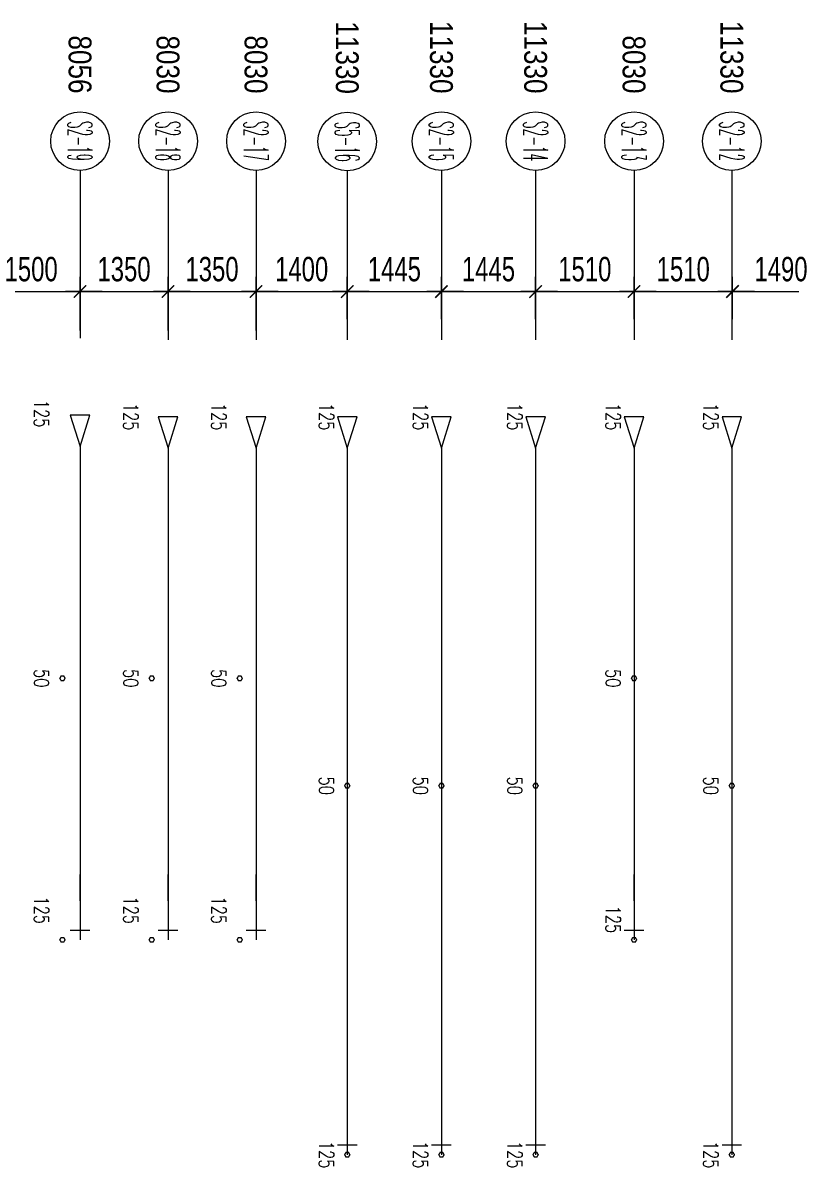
# Model space of a CAD drawing. Header units: millimetres. Extents: x 131700 to 589785, y -24154 to 46087.
# Drawn here: x 545023 to 556810, y 27610 to 45177 of the extents above; entities that cross this region are included whole.
import ezdxf
from ezdxf.enums import TextEntityAlignment as Align

# ---------------------------------------------------------------- set-up
doc = ezdxf.new("R2010")
doc.units = ezdxf.units.MM
doc.layers.get('0').update_dxf_attribs({"lineweight": 20})
doc.layers.get('Defpoints').update_dxf_attribs({"color": 151, "lineweight": 9})
doc.layers.add('ARES_TAG', color=3, linetype='Continuous')
doc.layers.add('NDC_S_TENDON', color=10, linetype='Continuous')
doc.layers.add('Current_plane_Column', color=7, linetype='Continuous', true_color=0x4b00ff)
doc.layers.add('NDC_LCAP', color=87, linetype='Continuous', plot=False)
for name, color, linetype, lineweight in [('NDC_S-ANNO', 7, 'Continuous', 20), ('NDC_S-TENDON', 6, 'Continuous', 35), ('NDC_S_DIM', 1, 'Continuous', 15), ('NDC_S_SYMBOL', 1, 'Continuous', 15)]:
    doc.layers.add(name, color=color, linetype=linetype, lineweight=lineweight)
doc.styles.add('ARES_BIGTEXT', font='VHARIALN.TTF')
doc.styles.add('ARES_ROMANS_0.36', font='romans.shx', dxfattribs={"width": 0.36, "bigfont": 'vns.shx'})
doc.styles.add('ARIAL', font='arial.ttf', dxfattribs={"width": 0.7})
doc.styles.add('NDC_ANNO', font='', dxfattribs={"width": 0.8})
doc.styles.get('NDC_ANNO').set_extended_font_data('Dotum')
doc.dimstyles.new('NDC_dim_150', dxfattribs={"dimscale": 150, "dimtxt": 2.5, "dimasz": 1.5, "dimexe": 1.5, "dimexo": 2.5, "dimgap": 1, "dimtad": 1, "dimdec": 0, "dimzin": 0, "dimdsep": 46, "dimtxsty": 'ARIAL', "dimblk": 'DIMMARK', "dimcen": 0.09, "dimdle": 1.2, "dimclrd": 1, "dimclre": 1, "dimclrt": 3, "dimadec": 0, "dimazin": 0, "dimtfac": 1, "dimtdec": 0, "dimtix": 1, "dimtofl": 0, "dimtmove": 0, "dimatfit": 3, "dimfxl": 4, "dimfxlon": 1, "dimtolj": 1, "dimtzin": 0, "dimarcsym": 0})

# ---------------------------------------------------------------- blocks, each defined once
blk = doc.blocks.new('*U749')
at = {"layer": 'NDC_S_SYMBOL', "color": 3}
blk.add_line((-8425, 0), (-5823, 0), dxfattribs=at)
blk.add_circle((-8875, 0), 450, dxfattribs=at)
at = {"layer": 'NDC_S_TENDON'}
for p, q in [((-3644, 0), (-3144, 0)), ((-3144, 0), (2787, 0)), ((2787, 0), (2386, 0)), ((2386, 0), (3386, 0)), ((3236, -150), (3236, 150))]:
    blk.add_line(p, q, dxfattribs=at)
blk.add_lwpolyline([(-4164, 0), (-4644, 150), (-4644, -150), (-4164, 0), (-3644, 0)], dxfattribs=at)
at = {"layer": 'ARES_TAG', "style": 'ARES_ROMANS_0.36', "width": 0.36}
blk.add_attdef('S3', text='', height=375, dxfattribs=at).set_placement((-8875, 0), align=Align.MIDDLE_CENTER)
at = {"layer": 'NDC_LCAP', "style": 'ARES_BIGTEXT'}
blk.add_attdef('L', text='', height=350, dxfattribs=at).set_placement((-9606, 0), align=Align.MIDDLE_RIGHT)
blk = doc.blocks.new('*U750')
at = {"layer": 'NDC_S_SYMBOL', "color": 3}
blk.add_line((-8425, 0), (-5823, 0), dxfattribs=at)
blk.add_circle((-8875, 0), 450, dxfattribs=at)
at = {"layer": 'NDC_S_TENDON'}
for p, q in [((-3644, 0), (-3144, 0)), ((-3144, 0), (2787, 0)), ((2787, 0), (5686, 0)), ((5686, 0), (6686, 0)), ((6536, -150), (6536, 150))]:
    blk.add_line(p, q, dxfattribs=at)
blk.add_lwpolyline([(-4164, 0), (-4644, 150), (-4644, -150), (-4164, 0), (-3644, 0)], dxfattribs=at)
at = {"layer": 'ARES_TAG', "style": 'ARES_ROMANS_0.36', "width": 0.36}
blk.add_attdef('S3', text='', height=375, dxfattribs=at).set_placement((-8875, 0), align=Align.MIDDLE_CENTER)
at = {"layer": 'NDC_LCAP', "style": 'ARES_BIGTEXT'}
blk.add_attdef('L', text='', height=350, dxfattribs=at).set_placement((-9606, 0), align=Align.MIDDLE_RIGHT)
blk = doc.blocks.new('*U764')
at = {"layer": 'NDC_S_SYMBOL', "color": 3}
blk.add_line((-8419, 0), (-5823, 0), dxfattribs=at)
blk.add_circle((-8869, 0), 450, dxfattribs=at)
at = {"layer": 'NDC_S_TENDON'}
for p, q in [((-3644, 0), (-3144, 0)), ((-3144, 0), (2787, 0)), ((2787, 0), (5686, 0)), ((5686, 0), (6686, 0)), ((6536, -150), (6536, 150))]:
    blk.add_line(p, q, dxfattribs=at)
blk.add_lwpolyline([(-4164, 0), (-4644, 150), (-4644, -150), (-4164, 0), (-3644, 0)], dxfattribs=at)
at = {"layer": 'ARES_TAG', "style": 'ARES_ROMANS_0.36', "width": 0.36}
blk.add_attdef('S3', text='', height=375, dxfattribs=at).set_placement((-8869, 0), align=Align.MIDDLE_CENTER)
at = {"layer": 'NDC_LCAP', "style": 'ARES_BIGTEXT'}
blk.add_attdef('L', text='', height=350, dxfattribs=at).set_placement((-9600, 0), align=Align.MIDDLE_RIGHT)
blk = doc.blocks.new('*U761')
at = {"layer": 'NDC_S_SYMBOL', "color": 3}
blk.add_line((-8425, 0), (-5823, 0), dxfattribs=at)
blk.add_circle((-8875, 0), 450, dxfattribs=at)
at = {"layer": 'NDC_S_TENDON'}
for p, q in [((-3644, 0), (-3144, 0)), ((-3144, 0), (2787, 0)), ((2787, 0), (5686, 0)), ((5686, 0), (6686, 0)), ((6536, -150), (6536, 150))]:
    blk.add_line(p, q, dxfattribs=at)
blk.add_lwpolyline([(-4164, 0), (-4644, 150), (-4644, -150), (-4164, 0), (-3644, 0)], dxfattribs=at)
at = {"layer": 'ARES_TAG', "style": 'ARES_ROMANS_0.36', "width": 0.36}
blk.add_attdef('S3', text='', height=375, dxfattribs=at).set_placement((-8875, 0), align=Align.MIDDLE_CENTER)
at = {"layer": 'NDC_LCAP', "style": 'ARES_BIGTEXT'}
blk.add_attdef('L', text='', height=350, dxfattribs=at).set_placement((-9606, 0), align=Align.MIDDLE_RIGHT)
blk = doc.blocks.new('*U762')
at = {"layer": 'NDC_S_SYMBOL', "color": 3}
blk.add_line((-8425, 0), (-5823, 0), dxfattribs=at)
blk.add_circle((-8875, 0), 450, dxfattribs=at)
at = {"layer": 'NDC_S_TENDON'}
for p, q in [((-3644, 0), (-3144, 0)), ((-3144, 0), (2787, 0)), ((2787, 0), (5686, 0)), ((5686, 0), (6686, 0)), ((6536, -150), (6536, 150))]:
    blk.add_line(p, q, dxfattribs=at)
blk.add_lwpolyline([(-4164, 0), (-4644, 150), (-4644, -150), (-4164, 0), (-3644, 0)], dxfattribs=at)
at = {"layer": 'ARES_TAG', "style": 'ARES_ROMANS_0.36', "width": 0.36}
blk.add_attdef('S3', text='', height=375, dxfattribs=at).set_placement((-8875, 0), align=Align.MIDDLE_CENTER)
at = {"layer": 'NDC_LCAP', "style": 'ARES_BIGTEXT'}
blk.add_attdef('L', text='', height=350, dxfattribs=at).set_placement((-9606, 0), align=Align.MIDDLE_RIGHT)
blk = doc.blocks.new('*U753')
at = {"layer": 'NDC_S_SYMBOL', "color": 3}
blk.add_line((-8425, 0), (-5849, 0), dxfattribs=at)
blk.add_circle((-8875, 0), 450, dxfattribs=at)
at = {"layer": 'NDC_S_TENDON'}
for p, q in [((-3669, 0), (-3144, 0)), ((-3144, 0), (2787, 0)), ((2787, 0), (2386, 0)), ((2386, 0), (3386, 0)), ((3236, -150), (3236, 150))]:
    blk.add_line(p, q, dxfattribs=at)
blk.add_lwpolyline([(-4189, 0), (-4669, 150), (-4669, -150), (-4189, 0), (-3669, 0)], dxfattribs=at)
at = {"layer": 'ARES_TAG', "style": 'ARES_ROMANS_0.36', "width": 0.36}
blk.add_attdef('S3', text='', height=375, dxfattribs=at).set_placement((-8875, 0), align=Align.MIDDLE_CENTER)
at = {"layer": 'NDC_LCAP', "style": 'ARES_BIGTEXT'}
blk.add_attdef('L', text='', height=350, dxfattribs=at).set_placement((-9606, 0), align=Align.MIDDLE_RIGHT)
blk = doc.blocks.new('*U754')
at = {"layer": 'NDC_S_SYMBOL', "color": 3}
blk.add_line((-8425, 0), (-5823, 0), dxfattribs=at)
blk.add_circle((-8875, 0), 450, dxfattribs=at)
at = {"layer": 'NDC_S_TENDON'}
for p, q in [((-3644, 0), (-3144, 0)), ((-3144, 0), (2787, 0)), ((2787, 0), (2386, 0)), ((2386, 0), (3386, 0)), ((3236, -150), (3236, 150))]:
    blk.add_line(p, q, dxfattribs=at)
blk.add_lwpolyline([(-4164, 0), (-4644, 150), (-4644, -150), (-4164, 0), (-3644, 0)], dxfattribs=at)
at = {"layer": 'ARES_TAG', "style": 'ARES_ROMANS_0.36', "width": 0.36}
blk.add_attdef('S3', text='', height=375, dxfattribs=at).set_placement((-8875, 0), align=Align.MIDDLE_CENTER)
at = {"layer": 'NDC_LCAP', "style": 'ARES_BIGTEXT'}
blk.add_attdef('L', text='', height=350, dxfattribs=at).set_placement((-9606, 0), align=Align.MIDDLE_RIGHT)
blk = doc.blocks.new('*U763')
at = {"layer": 'NDC_S_SYMBOL', "color": 3}
blk.add_line((-8425, 0), (-5823, 0), dxfattribs=at)
blk.add_circle((-8875, 0), 450, dxfattribs=at)
at = {"layer": 'NDC_S_TENDON'}
for p, q in [((-3644, 0), (-3144, 0)), ((-3144, 0), (2787, 0)), ((2787, 0), (2386, 0)), ((2386, 0), (3386, 0)), ((3236, -150), (3236, 150))]:
    blk.add_line(p, q, dxfattribs=at)
blk.add_lwpolyline([(-4164, 0), (-4644, 150), (-4644, -150), (-4164, 0), (-3644, 0)], dxfattribs=at)
at = {"layer": 'ARES_TAG', "style": 'ARES_ROMANS_0.36', "width": 0.36}
blk.add_attdef('S3', text='', height=375, dxfattribs=at).set_placement((-8875, 0), align=Align.MIDDLE_CENTER)
at = {"layer": 'NDC_LCAP', "style": 'ARES_BIGTEXT'}
blk.add_attdef('L', text='', height=350, dxfattribs=at).set_placement((-9606, 0), align=Align.MIDDLE_RIGHT)
blk = doc.blocks.new('TDY')
at = {"layer": 'NDC_S-TENDON', "linetype": 'Continuous'}
for points, elevation in [([(36920, 25615, 20, 20, 0), (36900, 25650, 20, 20, 0), (36860, 25650, 20, 20, 0), (36840, 25615, 20, 20, 0), (36860, 25580, 20, 20, 0), (36900, 25580, 20, 20, 0)], 2800), ([(36920, 25615, 20, 20, 0), (36900, 25650, 20, 20, 0), (36860, 25650, 20, 20, 0), (36840, 25615, 20, 20, 0), (36860, 25580, 20, 20, 0), (36900, 25580, 20, 20, 0)], 2800), ([(36920, 25615, 20, 20, 0), (36900, 25649, 20, 20, 0), (36860, 25649, 20, 20, 0), (36840, 25615, 20, 20, 0), (36860, 25580, 20, 20, 0), (36900, 25580, 20, 20, 0)], 2800), ([(36920, 25615, 20, 20, 0), (36900, 25649, 20, 20, 0), (36860, 25649, 20, 20, 0), (36840, 25615, 20, 20, 0), (36860, 25580, 20, 20, 0), (36900, 25580, 20, 20, 0)], 2800), ([(38290, 25615, 20, 20, 0), (38270, 25650, 20, 20, 0), (38230, 25650, 20, 20, 0), (38210, 25615, 20, 20, 0), (38230, 25580, 20, 20, 0), (38270, 25580, 20, 20, 0)], 2800), ([(38290, 25615, 20, 20, 0), (38270, 25650, 20, 20, 0), (38230, 25650, 20, 20, 0), (38210, 25615, 20, 20, 0), (38230, 25580, 20, 20, 0), (38270, 25580, 20, 20, 0)], 2800), ([(38290, 25615, 20, 20, 0), (38270, 25649, 20, 20, 0), (38230, 25649, 20, 20, 0), (38210, 25615, 20, 20, 0), (38230, 25580, 20, 20, 0), (38270, 25580, 20, 20, 0)], 2800), ([(38290, 25615, 20, 20, 0), (38270, 25649, 20, 20, 0), (38230, 25649, 20, 20, 0), (38210, 25615, 20, 20, 0), (38230, 25580, 20, 20, 0), (38270, 25580, 20, 20, 0)], 2800), ([(39640, 25615, 20, 20, 0), (39620, 25650, 20, 20, 0), (39580, 25650, 20, 20, 0), (39560, 25615, 20, 20, 0), (39580, 25580, 20, 20, 0), (39620, 25580, 20, 20, 0)], 2800), ([(39640, 25615, 20, 20, 0), (39620, 25650, 20, 20, 0), (39580, 25650, 20, 20, 0), (39560, 25615, 20, 20, 0), (39580, 25580, 20, 20, 0), (39620, 25580, 20, 20, 0)], 2800), ([(39640, 25615, 20, 20, 0), (39620, 25649, 20, 20, 0), (39580, 25649, 20, 20, 0), (39560, 25615, 20, 20, 0), (39580, 25580, 20, 20, 0), (39620, 25580, 20, 20, 0)], 2800), ([(39640, 25615, 20, 20, 0), (39620, 25649, 20, 20, 0), (39580, 25649, 20, 20, 0), (39560, 25615, 20, 20, 0), (39580, 25580, 20, 20, 0), (39620, 25580, 20, 20, 0)], 2800), ([(45690, 25615, 20, 20, 0), (45670, 25650, 20, 20, 0), (45630, 25650, 20, 20, 0), (45610, 25615, 20, 20, 0), (45630, 25580, 20, 20, 0), (45670, 25580, 20, 20, 0)], 2800), ([(45690, 25615, 20, 20, 0), (45670, 25650, 20, 20, 0), (45630, 25650, 20, 20, 0), (45610, 25615, 20, 20, 0), (45630, 25580, 20, 20, 0), (45670, 25580, 20, 20, 0)], 2800), ([(45690, 25615, 20, 20, 0), (45670, 25649, 20, 20, 0), (45630, 25649, 20, 20, 0), (45610, 25615, 20, 20, 0), (45630, 25580, 20, 20, 0), (45670, 25580, 20, 20, 0)], 2800), ([(45690, 25615, 20, 20, 0), (45670, 25649, 20, 20, 0), (45630, 25649, 20, 20, 0), (45610, 25615, 20, 20, 0), (45630, 25580, 20, 20, 0), (45670, 25580, 20, 20, 0)], 2800), ([(41290, 23965, 20, 20, 0), (41270, 24000, 20, 20, 0), (41230, 24000, 20, 20, 0), (41210, 23965, 20, 20, 0), (41230, 23930, 20, 20, 0), (41270, 23930, 20, 20, 0)], 2800), ([(41290, 23965, 20, 20, 0), (41270, 24000, 20, 20, 0), (41230, 24000, 20, 20, 0), (41210, 23965, 20, 20, 0), (41230, 23930, 20, 20, 0), (41270, 23930, 20, 20, 0)], 2800), ([(41290, 23965, 20, 20, 0), (41270, 23999, 20, 20, 0), (41230, 23999, 20, 20, 0), (41210, 23965, 20, 20, 0), (41230, 23930, 20, 20, 0), (41270, 23930, 20, 20, 0)], 2800), ([(41290, 23965, 20, 20, 0), (41270, 23999, 20, 20, 0), (41230, 23999, 20, 20, 0), (41210, 23965, 20, 20, 0), (41230, 23930, 20, 20, 0), (41270, 23930, 20, 20, 0)], 2800), ([(42735, 23965, 20, 20, 0), (42715, 24000, 20, 20, 0), (42675, 24000, 20, 20, 0), (42655, 23965, 20, 20, 0), (42675, 23930, 20, 20, 0), (42715, 23930, 20, 20, 0)], 2800), ([(42735, 23965, 20, 20, 0), (42715, 24000, 20, 20, 0), (42675, 24000, 20, 20, 0), (42655, 23965, 20, 20, 0), (42675, 23930, 20, 20, 0), (42715, 23930, 20, 20, 0)], 2800), ([(42735, 23965, 20, 20, 0), (42715, 23999, 20, 20, 0), (42675, 23999, 20, 20, 0), (42655, 23965, 20, 20, 0), (42675, 23930, 20, 20, 0), (42715, 23930, 20, 20, 0)], 2800), ([(42735, 23965, 20, 20, 0), (42715, 23999, 20, 20, 0), (42675, 23999, 20, 20, 0), (42655, 23965, 20, 20, 0), (42675, 23930, 20, 20, 0), (42715, 23930, 20, 20, 0)], 2800), ([(44180, 23965, 20, 20, 0), (44160, 24000, 20, 20, 0), (44120, 24000, 20, 20, 0), (44100, 23965, 20, 20, 0), (44120, 23930, 20, 20, 0), (44160, 23930, 20, 20, 0)], 2800), ([(44180, 23965, 20, 20, 0), (44160, 24000, 20, 20, 0), (44120, 24000, 20, 20, 0), (44100, 23965, 20, 20, 0), (44120, 23930, 20, 20, 0), (44160, 23930, 20, 20, 0)], 2800), ([(44180, 23965, 20, 20, 0), (44160, 23999, 20, 20, 0), (44120, 23999, 20, 20, 0), (44100, 23965, 20, 20, 0), (44120, 23930, 20, 20, 0), (44160, 23930, 20, 20, 0)], 2800), ([(44180, 23965, 20, 20, 0), (44160, 23999, 20, 20, 0), (44120, 23999, 20, 20, 0), (44100, 23965, 20, 20, 0), (44120, 23930, 20, 20, 0), (44160, 23930, 20, 20, 0)], 2800), ([(47190, 23965, 20, 20, 0), (47170, 24000, 20, 20, 0), (47130, 24000, 20, 20, 0), (47110, 23965, 20, 20, 0), (47130, 23930, 20, 20, 0), (47170, 23930, 20, 20, 0)], 2800), ([(47190, 23965, 20, 20, 0), (47170, 24000, 20, 20, 0), (47130, 24000, 20, 20, 0), (47110, 23965, 20, 20, 0), (47130, 23930, 20, 20, 0), (47170, 23930, 20, 20, 0)], 2800), ([(47190, 23965, 20, 20, 0), (47170, 23999, 20, 20, 0), (47130, 23999, 20, 20, 0), (47110, 23965, 20, 20, 0), (47130, 23930, 20, 20, 0), (47170, 23930, 20, 20, 0)], 2800), ([(47190, 23965, 20, 20, 0), (47170, 23999, 20, 20, 0), (47130, 23999, 20, 20, 0), (47110, 23965, 20, 20, 0), (47130, 23930, 20, 20, 0), (47170, 23930, 20, 20, 0)], 2800), ([(36920, 21600, 20, 20, 0), (36900, 21635, 20, 20, 0), (36860, 21635, 20, 20, 0), (36840, 21600, 20, 20, 0), (36860, 21565, 20, 20, 0), (36900, 21565, 20, 20, 0)], 2875), ([(36920, 21600, 20, 20, 0), (36900, 21635, 20, 20, 0), (36860, 21635, 20, 20, 0), (36840, 21600, 20, 20, 0), (36860, 21565, 20, 20, 0), (36900, 21565, 20, 20, 0)], 2875), ([(36920, 21600, 20, 20, 0), (36900, 21634, 20, 20, 0), (36860, 21634, 20, 20, 0), (36840, 21600, 20, 20, 0), (36860, 21565, 20, 20, 0), (36900, 21565, 20, 20, 0)], 2875), ([(36920, 21600, 20, 20, 0), (36900, 21634, 20, 20, 0), (36860, 21634, 20, 20, 0), (36840, 21600, 20, 20, 0), (36860, 21565, 20, 20, 0), (36900, 21565, 20, 20, 0)], 2875), ([(38290, 21600, 20, 20, 0), (38270, 21635, 20, 20, 0), (38230, 21635, 20, 20, 0), (38210, 21600, 20, 20, 0), (38230, 21565, 20, 20, 0), (38270, 21565, 20, 20, 0)], 2875), ([(38290, 21600, 20, 20, 0), (38270, 21635, 20, 20, 0), (38230, 21635, 20, 20, 0), (38210, 21600, 20, 20, 0), (38230, 21565, 20, 20, 0), (38270, 21565, 20, 20, 0)], 2875), ([(38290, 21600, 20, 20, 0), (38270, 21634, 20, 20, 0), (38230, 21634, 20, 20, 0), (38210, 21600, 20, 20, 0), (38230, 21565, 20, 20, 0), (38270, 21565, 20, 20, 0)], 2875), ([(38290, 21600, 20, 20, 0), (38270, 21634, 20, 20, 0), (38230, 21634, 20, 20, 0), (38210, 21600, 20, 20, 0), (38230, 21565, 20, 20, 0), (38270, 21565, 20, 20, 0)], 2875), ([(39640, 21600, 20, 20, 0), (39620, 21635, 20, 20, 0), (39580, 21635, 20, 20, 0), (39560, 21600, 20, 20, 0), (39580, 21565, 20, 20, 0), (39620, 21565, 20, 20, 0)], 2875), ([(39640, 21600, 20, 20, 0), (39620, 21635, 20, 20, 0), (39580, 21635, 20, 20, 0), (39560, 21600, 20, 20, 0), (39580, 21565, 20, 20, 0), (39620, 21565, 20, 20, 0)], 2875), ([(39640, 21600, 20, 20, 0), (39620, 21634, 20, 20, 0), (39580, 21634, 20, 20, 0), (39560, 21600, 20, 20, 0), (39580, 21565, 20, 20, 0), (39620, 21565, 20, 20, 0)], 2875), ([(39640, 21600, 20, 20, 0), (39620, 21634, 20, 20, 0), (39580, 21634, 20, 20, 0), (39560, 21600, 20, 20, 0), (39580, 21565, 20, 20, 0), (39620, 21565, 20, 20, 0)], 2875), ([(45690, 21600, 20, 20, 0), (45670, 21635, 20, 20, 0), (45630, 21635, 20, 20, 0), (45610, 21600, 20, 20, 0), (45630, 21565, 20, 20, 0), (45670, 21565, 20, 20, 0)], 2875), ([(45690, 21600, 20, 20, 0), (45670, 21635, 20, 20, 0), (45630, 21635, 20, 20, 0), (45610, 21600, 20, 20, 0), (45630, 21565, 20, 20, 0), (45670, 21565, 20, 20, 0)], 2875), ([(45690, 21600, 20, 20, 0), (45670, 21634, 20, 20, 0), (45630, 21634, 20, 20, 0), (45610, 21600, 20, 20, 0), (45630, 21565, 20, 20, 0), (45670, 21565, 20, 20, 0)], 2875), ([(45690, 21600, 20, 20, 0), (45670, 21634, 20, 20, 0), (45630, 21634, 20, 20, 0), (45610, 21600, 20, 20, 0), (45630, 21565, 20, 20, 0), (45670, 21565, 20, 20, 0)], 2875), ([(41290, 18300, 20, 20, 0), (41270, 18335, 20, 20, 0), (41230, 18335, 20, 20, 0), (41210, 18300, 20, 20, 0), (41230, 18265, 20, 20, 0), (41270, 18265, 20, 20, 0)], 2875), ([(41290, 18300, 20, 20, 0), (41270, 18335, 20, 20, 0), (41230, 18335, 20, 20, 0), (41210, 18300, 20, 20, 0), (41230, 18265, 20, 20, 0), (41270, 18265, 20, 20, 0)], 2875), ([(41290, 18300, 20, 20, 0), (41270, 18334, 20, 20, 0), (41230, 18334, 20, 20, 0), (41210, 18300, 20, 20, 0), (41230, 18265, 20, 20, 0), (41270, 18265, 20, 20, 0)], 2875), ([(41290, 18300, 20, 20, 0), (41270, 18334, 20, 20, 0), (41230, 18334, 20, 20, 0), (41210, 18300, 20, 20, 0), (41230, 18265, 20, 20, 0), (41270, 18265, 20, 20, 0)], 2875), ([(42735, 18300, 20, 20, 0), (42715, 18335, 20, 20, 0), (42675, 18335, 20, 20, 0), (42655, 18300, 20, 20, 0), (42675, 18265, 20, 20, 0), (42715, 18265, 20, 20, 0)], 2875), ([(42735, 18300, 20, 20, 0), (42715, 18335, 20, 20, 0), (42675, 18335, 20, 20, 0), (42655, 18300, 20, 20, 0), (42675, 18265, 20, 20, 0), (42715, 18265, 20, 20, 0)], 2875), ([(42735, 18300, 20, 20, 0), (42715, 18334, 20, 20, 0), (42675, 18334, 20, 20, 0), (42655, 18300, 20, 20, 0), (42675, 18265, 20, 20, 0), (42715, 18265, 20, 20, 0)], 2875), ([(42735, 18300, 20, 20, 0), (42715, 18334, 20, 20, 0), (42675, 18334, 20, 20, 0), (42655, 18300, 20, 20, 0), (42675, 18265, 20, 20, 0), (42715, 18265, 20, 20, 0)], 2875), ([(44180, 18300, 20, 20, 0), (44160, 18335, 20, 20, 0), (44120, 18335, 20, 20, 0), (44100, 18300, 20, 20, 0), (44120, 18265, 20, 20, 0), (44160, 18265, 20, 20, 0)], 2875), ([(44180, 18300, 20, 20, 0), (44160, 18335, 20, 20, 0), (44120, 18335, 20, 20, 0), (44100, 18300, 20, 20, 0), (44120, 18265, 20, 20, 0), (44160, 18265, 20, 20, 0)], 2875), ([(44180, 18300, 20, 20, 0), (44160, 18334, 20, 20, 0), (44120, 18334, 20, 20, 0), (44100, 18300, 20, 20, 0), (44120, 18265, 20, 20, 0), (44160, 18265, 20, 20, 0)], 2875), ([(44180, 18300, 20, 20, 0), (44160, 18334, 20, 20, 0), (44120, 18334, 20, 20, 0), (44100, 18300, 20, 20, 0), (44120, 18265, 20, 20, 0), (44160, 18265, 20, 20, 0)], 2875), ([(47190, 18300, 20, 20, 0), (47170, 18335, 20, 20, 0), (47130, 18335, 20, 20, 0), (47110, 18300, 20, 20, 0), (47130, 18265, 20, 20, 0), (47170, 18265, 20, 20, 0)], 2875), ([(47190, 18300, 20, 20, 0), (47170, 18335, 20, 20, 0), (47130, 18335, 20, 20, 0), (47110, 18300, 20, 20, 0), (47130, 18265, 20, 20, 0), (47170, 18265, 20, 20, 0)], 2875), ([(47190, 18300, 20, 20, 0), (47170, 18334, 20, 20, 0), (47130, 18334, 20, 20, 0), (47110, 18300, 20, 20, 0), (47130, 18265, 20, 20, 0), (47170, 18265, 20, 20, 0)], 2875), ([(47190, 18300, 20, 20, 0), (47170, 18334, 20, 20, 0), (47130, 18334, 20, 20, 0), (47110, 18300, 20, 20, 0), (47130, 18265, 20, 20, 0), (47170, 18265, 20, 20, 0)], 2875)]:
    blk.add_lwpolyline(points, format="xyseb", close=True, dxfattribs=dict(at, elevation=elevation))
at = {"rotation": 270}
for name, p, values in [('*U764', (41250, 24986, 2875), {'L': '11330', 'S3': 'S5-16'}), ('*U761', (42695, 24986, 2875), {'L': '11330', 'S3': 'S2-15'}), ('*U762', (44140, 24986, 2875), {'L': '11330', 'S3': 'S2-14'}), ('*U750', (47150, 24986, 2875), {'L': '11330', 'S3': 'S2-12'}), ('*U753', (37150, 24986, 52), {'L': '8056', 'S3': 'S2-19'}), ('*U754', (38500, 24986, 52), {'L': '8030', 'S3': 'S2-18'}), ('*U763', (39850, 24986, 54), {'L': '8030', 'S3': 'S2-17'}), ('*U749', (45650, 24986, 2875), {'L': '8030', 'S3': 'S2-13'})]:
    blk.add_blockref(name, p, dxfattribs=at).add_auto_attribs(values)
at = {"layer": 'NDC_S-ANNO', "linetype": 'Continuous', "char_height": 225, "attachment_point": 5, "rotation": 270, "line_spacing_factor": 0.75, "style": 'NDC_ANNO'}
for s, insert in [('\\FSTANDARD.shx;125', (36560, 29677, 2873)), ('\\FSTANDARD.shx;125', (37930, 29630, 2875)), ('\\FSTANDARD.shx;125', (39280, 29630, 2875)), ('\\FSTANDARD.shx;125', (40930, 29630, 2875)), ('\\FSTANDARD.shx;125', (42375, 29630, 2875)), ('\\FSTANDARD.shx;125', (43820, 29630, 2875)), ('\\FSTANDARD.shx;125', (45330, 29630, 2875)), ('\\FSTANDARD.shx;125', (46830, 29630, 2875)), ('\\FSTANDARD.shx;125', (46830, 29630, 2875)), ('\\FSTANDARD.shx;50', (36560, 25615, 2800)), ('\\FSTANDARD.shx;50', (36560, 25615, 2800)), ('\\FSTANDARD.shx;50', (37930, 25615, 2800)), ('\\FSTANDARD.shx;50', (37930, 25615, 2800)), ('\\FSTANDARD.shx;50', (39280, 25615, 2800)), ('\\FSTANDARD.shx;50', (39280, 25615, 2800)), ('\\FSTANDARD.shx;50', (45330, 25615, 2800)), ('\\FSTANDARD.shx;50', (45330, 25615, 2800)), ('\\FSTANDARD.shx;50', (40930, 23965, 2800)), ('\\FSTANDARD.shx;50', (40930, 23965, 2800)), ('\\FSTANDARD.shx;50', (42375, 23965, 2800)), ('\\FSTANDARD.shx;50', (42375, 23965, 2800)), ('\\FSTANDARD.shx;50', (43820, 23965, 2800)), ('\\FSTANDARD.shx;50', (43820, 23965, 2800)), ('\\FSTANDARD.shx;50', (46830, 23965, 2800)), ('\\FSTANDARD.shx;50', (46830, 23965, 2800)), ('\\FSTANDARD.shx;125', (36560, 22053, 2875)), ('\\FSTANDARD.shx;125', (36560, 22053, 2875)), ('\\FSTANDARD.shx;125', (37930, 22053, 2875)), ('\\FSTANDARD.shx;125', (37930, 22053, 2875)), ('\\FSTANDARD.shx;125', (39280, 22053, 2875)), ('\\FSTANDARD.shx;125', (39280, 22053, 2875)), ('\\FSTANDARD.shx;125', (45330, 21912, 2875)), ('\\FSTANDARD.shx;125', (45330, 21911, 2875)), ('\\FSTANDARD.shx;125', (40930, 18300, 2875)), ('\\FSTANDARD.shx;125', (40930, 18300, 2875)), ('\\FSTANDARD.shx;125', (42375, 18300, 2875)), ('\\FSTANDARD.shx;125', (42375, 18300, 2875)), ('\\FSTANDARD.shx;125', (43820, 18300, 2875)), ('\\FSTANDARD.shx;125', (43820, 18300, 2875)), ('\\FSTANDARD.shx;125', (46830, 18300, 2875)), ('\\FSTANDARD.shx;125', (46830, 18300, 2875))]:
    blk.add_mtext(s, dxfattribs=dict(at, insert=insert))
blk = doc.blocks.new('DIMMARK')
at = {"layer": 'NDC_S_DIM', "color": 1}
blk.add_line((-1.5, 0), (1, 0), dxfattribs=at)
at = {"layer": 'NDC_S_DIM', "color": 2, "const_width": 0.1}
blk.add_lwpolyline([(-0.424, -0.424), (0.424, 0.424)], dxfattribs=at)
blk = doc.blocks.new('*D897')
at = {"layer": 'Defpoints', "color": 0, "ltscale": 100, "transparency": 16777216}
for p in [(545900, 41052), (544400, 37618, 60), (545900, 37618, 72)]:
    blk.add_point(p, dxfattribs=at)
at = {"layer": 'NDC_S_DIM', "color": 1, "lineweight": -2, "ltscale": 100, "transparency": 16777216}
for p, q in [((544400, 40453), (544400, 41277)), ((545900, 40453), (545900, 41277)), ((544625, 41052), (545675, 41052))]:
    blk.add_line(p, q, dxfattribs=at)
at = {"layer": 'NDC_S_DIM', "color": 1, "lineweight": -2, "ltscale": 100, "transparency": 16777216, "xscale": 225, "yscale": 225, "zscale": 225, "rotation": 180}
blk.add_blockref('DIMMARK', (544400, 41052), dxfattribs=at)
at = {"layer": 'NDC_S_DIM', "color": 1, "lineweight": -2, "ltscale": 100, "transparency": 16777216, "xscale": 225, "yscale": 225, "zscale": 225}
blk.add_blockref('DIMMARK', (545900, 41052), dxfattribs=at)
at = {"layer": 'NDC_S_DIM', "color": 3, "ltscale": 100, "transparency": 16777216, "insert": (545150, 41394), "char_height": 375, "attachment_point": 5, "style": 'ARIAL'}
blk.add_mtext('\\A1;1500', dxfattribs=at)
blk = doc.blocks.new('*D898')
at = {"layer": 'Defpoints', "color": 0, "ltscale": 100, "transparency": 16777216}
for p in [(547250, 41052), (545900, 37618, 72), (547250, 37618, 72)]:
    blk.add_point(p, dxfattribs=at)
at = {"layer": 'NDC_S_DIM', "color": 1, "lineweight": -2, "ltscale": 100, "transparency": 16777216}
for p, q in [((545900, 40453), (545900, 41277)), ((547250, 40453), (547250, 41277)), ((546125, 41052), (547025, 41052))]:
    blk.add_line(p, q, dxfattribs=at)
at = {"layer": 'NDC_S_DIM', "color": 1, "lineweight": -2, "ltscale": 100, "transparency": 16777216, "xscale": 225, "yscale": 225, "zscale": 225, "rotation": 180}
blk.add_blockref('DIMMARK', (545900, 41052), dxfattribs=at)
at = {"layer": 'NDC_S_DIM', "color": 1, "lineweight": -2, "ltscale": 100, "transparency": 16777216, "xscale": 225, "yscale": 225, "zscale": 225}
blk.add_blockref('DIMMARK', (547250, 41052), dxfattribs=at)
at = {"layer": 'NDC_S_DIM', "color": 3, "ltscale": 100, "transparency": 16777216, "insert": (546575, 41394), "char_height": 375, "attachment_point": 5, "style": 'ARIAL'}
blk.add_mtext('\\A1;1350', dxfattribs=at)
blk = doc.blocks.new('*D899')
at = {"layer": 'Defpoints', "color": 0, "ltscale": 100, "transparency": 16777216}
for p in [(548600, 41052), (547250, 37618, 72), (548600, 37618, 74)]:
    blk.add_point(p, dxfattribs=at)
at = {"layer": 'NDC_S_DIM', "color": 1, "lineweight": -2, "ltscale": 100, "transparency": 16777216}
for p, q in [((547250, 40453), (547250, 41277)), ((548600, 40453), (548600, 41277)), ((547475, 41052), (548375, 41052))]:
    blk.add_line(p, q, dxfattribs=at)
at = {"layer": 'NDC_S_DIM', "color": 1, "lineweight": -2, "ltscale": 100, "transparency": 16777216, "xscale": 225, "yscale": 225, "zscale": 225, "rotation": 180}
blk.add_blockref('DIMMARK', (547250, 41052), dxfattribs=at)
at = {"layer": 'NDC_S_DIM', "color": 1, "lineweight": -2, "ltscale": 100, "transparency": 16777216, "xscale": 225, "yscale": 225, "zscale": 225}
blk.add_blockref('DIMMARK', (548600, 41052), dxfattribs=at)
at = {"layer": 'NDC_S_DIM', "color": 3, "ltscale": 100, "transparency": 16777216, "insert": (547925, 41394), "char_height": 375, "attachment_point": 5, "style": 'ARIAL'}
blk.add_mtext('\\A1;1350', dxfattribs=at)
blk = doc.blocks.new('*D900')
at = {"layer": 'Defpoints', "color": 0, "ltscale": 100, "transparency": 16777216}
for p in [(550000, 41052), (548600, 37618, 74), (550000, 37618, 2875)]:
    blk.add_point(p, dxfattribs=at)
at = {"layer": 'NDC_S_DIM', "color": 1, "lineweight": -2, "ltscale": 100, "transparency": 16777216}
for p, q in [((548600, 40453), (548600, 41277)), ((550000, 40629), (550000, 41277)), ((548825, 41052), (549775, 41052))]:
    blk.add_line(p, q, dxfattribs=at)
at = {"layer": 'NDC_S_DIM', "color": 1, "lineweight": -2, "ltscale": 100, "transparency": 16777216, "xscale": 225, "yscale": 225, "zscale": 225, "rotation": 180}
blk.add_blockref('DIMMARK', (548600, 41052), dxfattribs=at)
at = {"layer": 'NDC_S_DIM', "color": 1, "lineweight": -2, "ltscale": 100, "transparency": 16777216, "xscale": 225, "yscale": 225, "zscale": 225}
blk.add_blockref('DIMMARK', (550000, 41052), dxfattribs=at)
at = {"layer": 'NDC_S_DIM', "color": 3, "ltscale": 100, "transparency": 16777216, "insert": (549300, 41394), "char_height": 375, "attachment_point": 5, "style": 'ARIAL'}
blk.add_mtext('\\A1;1400', dxfattribs=at)
blk = doc.blocks.new('*D901')
at = {"layer": 'Defpoints', "color": 0, "ltscale": 100, "transparency": 16777216}
for p in [(551445, 41052), (550000, 37618, 2875), (551445, 37618, 2875)]:
    blk.add_point(p, dxfattribs=at)
at = {"layer": 'NDC_S_DIM', "color": 1, "lineweight": -2, "ltscale": 100, "transparency": 16777216}
for p, q in [((550000, 40629), (550000, 41277)), ((551445, 40629), (551445, 41277)), ((550225, 41052), (551220, 41052))]:
    blk.add_line(p, q, dxfattribs=at)
at = {"layer": 'NDC_S_DIM', "color": 1, "lineweight": -2, "ltscale": 100, "transparency": 16777216, "xscale": 225, "yscale": 225, "zscale": 225, "rotation": 180}
blk.add_blockref('DIMMARK', (550000, 41052), dxfattribs=at)
at = {"layer": 'NDC_S_DIM', "color": 1, "lineweight": -2, "ltscale": 100, "transparency": 16777216, "xscale": 225, "yscale": 225, "zscale": 225}
blk.add_blockref('DIMMARK', (551445, 41052), dxfattribs=at)
at = {"layer": 'NDC_S_DIM', "color": 3, "ltscale": 100, "transparency": 16777216, "insert": (550723, 41394), "char_height": 375, "attachment_point": 5, "style": 'ARIAL'}
blk.add_mtext('\\A1;1445', dxfattribs=at)
blk = doc.blocks.new('*D902')
at = {"layer": 'Defpoints', "color": 0, "ltscale": 100, "transparency": 16777216}
for p in [(552890, 41052), (551445, 37618, 2875), (552890, 37618, 2875)]:
    blk.add_point(p, dxfattribs=at)
at = {"layer": 'NDC_S_DIM', "color": 1, "lineweight": -2, "ltscale": 100, "transparency": 16777216}
for p, q in [((551445, 40629), (551445, 41277)), ((552890, 40629), (552890, 41277)), ((551670, 41052), (552665, 41052))]:
    blk.add_line(p, q, dxfattribs=at)
at = {"layer": 'NDC_S_DIM', "color": 1, "lineweight": -2, "ltscale": 100, "transparency": 16777216, "xscale": 225, "yscale": 225, "zscale": 225, "rotation": 180}
blk.add_blockref('DIMMARK', (551445, 41052), dxfattribs=at)
at = {"layer": 'NDC_S_DIM', "color": 1, "lineweight": -2, "ltscale": 100, "transparency": 16777216, "xscale": 225, "yscale": 225, "zscale": 225}
blk.add_blockref('DIMMARK', (552890, 41052), dxfattribs=at)
at = {"layer": 'NDC_S_DIM', "color": 3, "ltscale": 100, "transparency": 16777216, "insert": (552167, 41394), "char_height": 375, "attachment_point": 5, "style": 'ARIAL'}
blk.add_mtext('\\A1;1445', dxfattribs=at)
blk = doc.blocks.new('*D903')
at = {"layer": 'Defpoints', "color": 0, "ltscale": 100, "transparency": 16777216}
for p in [(554400, 41052), (552890, 37618, 2875), (554400, 37618, 2875)]:
    blk.add_point(p, dxfattribs=at)
at = {"layer": 'NDC_S_DIM', "color": 1, "lineweight": -2, "ltscale": 100, "transparency": 16777216}
for p, q in [((552890, 40629), (552890, 41277)), ((554400, 40629), (554400, 41277)), ((553115, 41052), (554175, 41052))]:
    blk.add_line(p, q, dxfattribs=at)
at = {"layer": 'NDC_S_DIM', "color": 1, "lineweight": -2, "ltscale": 100, "transparency": 16777216, "xscale": 225, "yscale": 225, "zscale": 225, "rotation": 180}
blk.add_blockref('DIMMARK', (552890, 41052), dxfattribs=at)
at = {"layer": 'NDC_S_DIM', "color": 1, "lineweight": -2, "ltscale": 100, "transparency": 16777216, "xscale": 225, "yscale": 225, "zscale": 225}
blk.add_blockref('DIMMARK', (554400, 41052), dxfattribs=at)
at = {"layer": 'NDC_S_DIM', "color": 3, "ltscale": 100, "transparency": 16777216, "insert": (553645, 41394), "char_height": 375, "attachment_point": 5, "style": 'ARIAL'}
blk.add_mtext('\\A1;1510', dxfattribs=at)
blk = doc.blocks.new('*D904')
at = {"layer": 'Defpoints', "color": 0, "ltscale": 100, "transparency": 16777216}
for p in [(555910, 41052), (554400, 37618, 2875), (555910, 37618, 2875)]:
    blk.add_point(p, dxfattribs=at)
at = {"layer": 'NDC_S_DIM', "color": 1, "lineweight": -2, "ltscale": 100, "transparency": 16777216}
for p, q in [((554400, 40629), (554400, 41277)), ((555910, 40629), (555910, 41277)), ((554625, 41052), (555685, 41052))]:
    blk.add_line(p, q, dxfattribs=at)
at = {"layer": 'NDC_S_DIM', "color": 1, "lineweight": -2, "ltscale": 100, "transparency": 16777216, "xscale": 225, "yscale": 225, "zscale": 225, "rotation": 180}
blk.add_blockref('DIMMARK', (554400, 41052), dxfattribs=at)
at = {"layer": 'NDC_S_DIM', "color": 1, "lineweight": -2, "ltscale": 100, "transparency": 16777216, "xscale": 225, "yscale": 225, "zscale": 225}
blk.add_blockref('DIMMARK', (555910, 41052), dxfattribs=at)
at = {"layer": 'NDC_S_DIM', "color": 3, "ltscale": 100, "transparency": 16777216, "insert": (555155, 41394), "char_height": 375, "attachment_point": 5, "style": 'ARIAL'}
blk.add_mtext('\\A1;1510', dxfattribs=at)
blk = doc.blocks.new('*D905')
at = {"layer": 'Defpoints', "color": 0, "ltscale": 100, "transparency": 16777216}
for p in [(557400, 41052), (555910, 37618, 2875), (557400, 37618, 2875)]:
    blk.add_point(p, dxfattribs=at)
at = {"layer": 'NDC_S_DIM', "color": 1, "lineweight": -2, "ltscale": 100, "transparency": 16777216}
for p, q in [((555910, 40629), (555910, 41277)), ((557400, 40629), (557400, 41277)), ((556135, 41052), (557175, 41052))]:
    blk.add_line(p, q, dxfattribs=at)
at = {"layer": 'NDC_S_DIM', "color": 1, "lineweight": -2, "ltscale": 100, "transparency": 16777216, "xscale": 225, "yscale": 225, "zscale": 225, "rotation": 180}
blk.add_blockref('DIMMARK', (555910, 41052), dxfattribs=at)
at = {"layer": 'NDC_S_DIM', "color": 1, "lineweight": -2, "ltscale": 100, "transparency": 16777216, "xscale": 225, "yscale": 225, "zscale": 225}
blk.add_blockref('DIMMARK', (557400, 41052), dxfattribs=at)
at = {"layer": 'NDC_S_DIM', "color": 3, "ltscale": 100, "transparency": 16777216, "insert": (556655, 41394), "char_height": 375, "attachment_point": 5, "style": 'ARIAL'}
blk.add_mtext('\\A1;1490', dxfattribs=at)

msp = doc.modelspace()

# ---------------------------------------------------------------- block references
at = {"layer": 'Current_plane_Column'}
msp.add_blockref('TDY', (508750, 9500), dxfattribs=at)

# ---------------------------------------------------------------- dimensions: what is measured, and where the dimension line sits
at = {"layer": 'NDC_S_DIM', "ltscale": 100}
for base, p1, p2, picture, middle in [((545899.6, 41052.4), (544399.6, 37617.7, 60.5), (545899.6, 37617.7, 71.7), '*D897', (545149.6, 41393.9)), ((547250, 41052.4), (545899.6, 37617.7, 71.7), (547250, 37617.7, 71.6), '*D898', (546574.8, 41394)), ((548600, 41052.4), (547250, 37617.7, 71.6), (548600, 37617.7, 73.8), '*D899', (547925, 41394)), ((550000, 41052.4), (548600, 37617.7, 73.8), (550000, 37617.7, 2875), '*D900', (549300, 41393.9)), ((551445, 41052.4), (550000, 37617.7, 2875), (551445, 37617.7, 2875), '*D901', (550722.5, 41393.9)), ((552890, 41052.4), (551445, 37617.7, 2875), (552890, 37617.7, 2875), '*D902', (552167.5, 41393.9)), ((554400, 41052.4), (552890, 37617.7, 2875), (554400, 37617.7, 2875), '*D903', (553645, 41393.9)), ((555910, 41052.4), (554400, 37617.7, 2875), (555910, 37617.7, 2875), '*D904', (555155, 41393.9)), ((557400, 41052.4), (555910, 37617.7, 2875), (557400, 37617.7, 2875), '*D905', (556655, 41393.9))]:
    dim = msp.add_linear_dim(base=base, p1=p1, p2=p2, dimstyle='NDC_dim_150', override={"dimtmove": 1}, dxfattribs=at)
    dim.commit()
    dim.dimension.update_dxf_attribs({"geometry": picture, "text_midpoint": middle})

doc.saveas('drawing.dxf')
